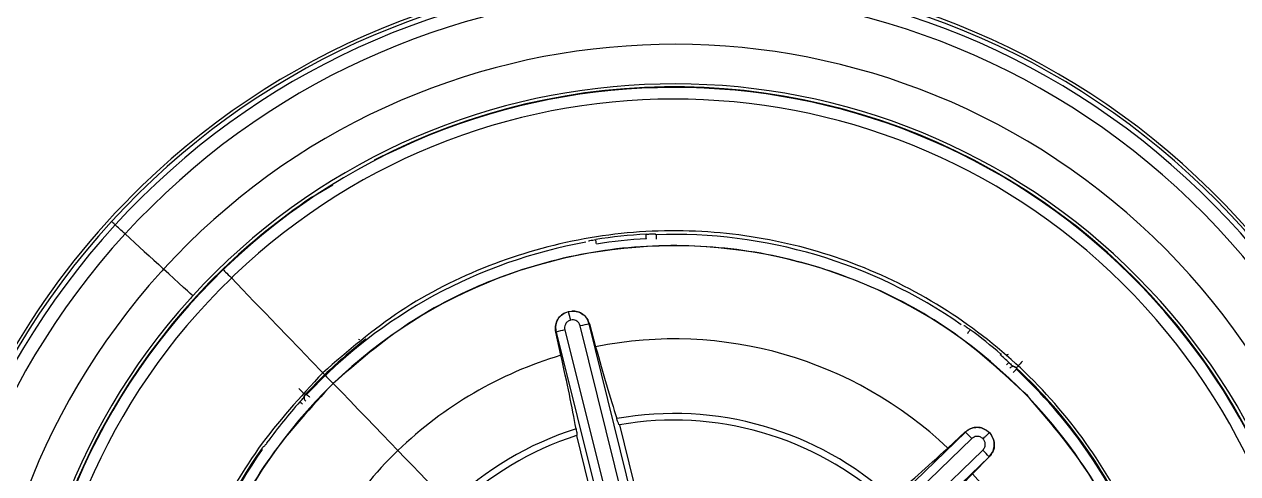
# Model space of a CAD drawing. Extents: x 832 to 912, y 781 to 934.
# Drawn here: x 862.732 to 864.317, y 856.467 to 857.054 of the extents above; entities that cross this region are included whole.
import ezdxf

# ---------------------------------------------------------------- set-up
doc = ezdxf.new("R2010")
doc.units = 0
doc.header["$MEASUREMENT"] = 0
doc.layers.add('1', color=4, linetype='Continuous')

# ---------------------------------------------------------------- blocks, each defined once
blk = doc.blocks.new('2026 SOVEREIGN HL')
at = {"layer": '1', "color": 3, "linetype": 'Continuous', "lineweight": 25}
for p, q in [((31.3787, 59.7336), (31.4061, 59.7499)), ((31.8271, 59.6857), (31.8285, 59.6845)), ((31.2625, 59.6396), (31.263, 59.6391)), ((31.7095, 59.5827), (31.7138, 59.5843)), ((31.7138, 59.5843), (31.7183, 59.5849)), ((31.8328, 59.1482), (31.7292, 59.5655)), ((31.7411, 59.5683), (31.7407, 59.5682)), ((31.8443, 59.1509), (31.7407, 59.5682)), ((31.7411, 59.5683), (31.7492, 59.5384)), ((31.4408, 59.5477), (31.4409, 59.5476)), ((31.4492, 59.5484), (31.4489, 59.5486)), ((31.6975, 59.5574), (31.6972, 59.5573)), ((31.704, 59.5272), (31.6972, 59.5573)), ((31.6975, 59.5574), (31.8019, 59.1403)), ((31.7089, 59.5605), (31.8133, 59.1433)), ((32.2787, 59.5289), (32.2786, 59.5288)), ((32.2867, 59.5275), (32.2868, 59.5276)), ((32.2985, 59.5108), (32.2986, 59.509)), ((32.313, 59.4745), (32.3128, 59.4743)), ((31.7802, 59.4364), (31.8402, 59.1957)), ((31.7844, 59.1819), (31.7245, 59.4225)), ((32.2321, 59.4268), (31.923, 59.1279)), ((32.2091, 59.4061), (32.2318, 59.4271)), ((32.2321, 59.4268), (32.2318, 59.4271)), ((32.26, 59.4291), (32.2634, 59.4262)), ((32.2634, 59.4262), (32.2663, 59.4226)), ((32.2404, 59.4185), (31.9313, 59.1196)), ((31.9453, 59.1051), (32.2549, 59.4035)), ((31.9533, 59.0965), (32.263, 59.3948)), ((32.2632, 59.3946), (32.2414, 59.3726)), ((32.2632, 59.3946), (32.263, 59.3948))]:
    blk.add_line(p, q, dxfattribs=at)
at = {"layer": '1', "color": 3, "linetype": 'Continuous', "lineweight": 25, "flags": 128}
for points in [[(31.1219, 59.6974), (31.1208, 59.6984), (31.1199, 59.6993), (31.119, 59.7001), (31.1183, 59.7007), (31.1178, 59.7012), (31.1174, 59.7016), (31.1172, 59.7018), (31.1171, 59.7019)], [(31.1349, 59.6856), (31.1329, 59.6874), (31.1311, 59.6891), (31.1293, 59.6907), (31.1276, 59.6922), (31.126, 59.6937), (31.1246, 59.695), (31.1232, 59.6963), (31.1219, 59.6974)], [(31.1349, 59.6856), (31.1411, 59.6799), (31.1473, 59.6742), (31.1535, 59.6685), (31.1598, 59.6628), (31.1661, 59.657), (31.1724, 59.6513), (31.1787, 59.6455), (31.1851, 59.6396)], [(31.7503, 59.6725), (31.7501, 59.6736), (31.7499, 59.6747), (31.7498, 59.6757), (31.7496, 59.6766), (31.7495, 59.6773), (31.7494, 59.6778), (31.7494, 59.6782), (31.7494, 59.6783)], [(31.8155, 59.6794), (31.8154, 59.6806), (31.8154, 59.6817), (31.8153, 59.6827), (31.8153, 59.6836), (31.8152, 59.6843), (31.8152, 59.6848), (31.8152, 59.6852), (31.8152, 59.6853)], [(31.8287, 59.6786), (31.8286, 59.6798), (31.8286, 59.6809), (31.8285, 59.6819), (31.8285, 59.6828), (31.8285, 59.6835), (31.8285, 59.684), (31.8285, 59.6844), (31.8285, 59.6845)], [(31.2231, 59.6048), (31.2223, 59.6055), (31.2199, 59.6077), (31.2161, 59.6112), (31.2111, 59.6158), (31.2051, 59.6212), (31.1986, 59.6273), (31.1917, 59.6335), (31.1851, 59.6396)], [(31.263, 59.6391), (31.2632, 59.6388), (31.2638, 59.6382), (31.2648, 59.6372), (31.2661, 59.6359), (31.2676, 59.6343), (31.2694, 59.6324), (31.2714, 59.6304), (31.2736, 59.6281)], [(31.2736, 59.6281), (31.2883, 59.6129), (31.3031, 59.5975), (31.318, 59.5821), (31.3329, 59.5667), (31.3479, 59.5512), (31.3629, 59.5356), (31.3779, 59.52), (31.393, 59.5044)], [(31.4396, 59.5484), (31.4397, 59.5483), (31.4408, 59.5477)], [(32.2348, 59.5558), (32.2355, 59.5567), (32.2362, 59.5576), (32.2367, 59.5584), (32.2373, 59.5592), (32.2377, 59.5598), (32.238, 59.5602), (32.2382, 59.5605), (32.2383, 59.5606)], [(32.2859, 59.5146), (32.2863, 59.5151), (32.2867, 59.5155), (32.2871, 59.516), (32.2875, 59.5165), (32.2879, 59.5169), (32.2883, 59.5173), (32.2886, 59.5176), (32.2889, 59.518)], [(32.288, 59.5282), (32.2879, 59.5282), (32.2868, 59.5276)], [(32.3065, 59.5195), (32.305, 59.5178), (32.3035, 59.5162), (32.3021, 59.5147), (32.3009, 59.5134), (32.2999, 59.5123), (32.2991, 59.5115), (32.2987, 59.511), (32.2985, 59.5108)], [(31.393, 59.5044), (31.3947, 59.5027), (31.3964, 59.5009), (31.398, 59.4992), (31.3997, 59.4974), (31.4014, 59.4957), (31.4031, 59.494), (31.4048, 59.4922), (31.4064, 59.4905)], [(32.2946, 59.5047), (32.2954, 59.5056), (32.2961, 59.5064), (32.2968, 59.5071), (32.2974, 59.5078), (32.2979, 59.5083), (32.2983, 59.5087), (32.2985, 59.5089), (32.2986, 59.509)], [(31.3615, 59.484), (31.3631, 59.4825), (31.3647, 59.481), (31.3662, 59.4796), (31.3675, 59.4784), (31.3686, 59.4774), (31.3694, 59.4766), (31.3699, 59.4762), (31.3701, 59.476)], [(31.491, 59.4029), (31.481, 59.4132), (31.4709, 59.4238), (31.4605, 59.4345), (31.4499, 59.4454), (31.4393, 59.4565), (31.4285, 59.4677), (31.4176, 59.4789), (31.4067, 59.4903)], [(31.3701, 59.476), (31.3711, 59.4761), (31.3719, 59.4761)], [(31.3762, 59.4721), (31.3754, 59.4729), (31.3746, 59.4736), (31.3738, 59.4743), (31.3732, 59.4749), (31.3727, 59.4754), (31.3722, 59.4758), (31.372, 59.476), (31.3719, 59.4761)], [(31.3663, 59.4634), (31.3659, 59.4638), (31.3654, 59.4642), (31.3649, 59.4646), (31.3645, 59.465), (31.3641, 59.4654), (31.3637, 59.4658), (31.3633, 59.4661), (31.363, 59.4664)], [(31.5586, 59.3329), (31.5516, 59.3402), (31.544, 59.3479), (31.5361, 59.3562), (31.5278, 59.3648), (31.5191, 59.3738), (31.51, 59.3832), (31.5006, 59.3929), (31.491, 59.4029)]]:
    blk.add_lwpolyline(points, dxfattribs=at)
at = {"layer": '1', "color": 3, "linetype": 'Continuous', "lineweight": 25}
for centre, radius, start, end in [((31.8517, 59.0292), 0.996, 47.5222, 137.5222), ((31.8517, 59.0292), 1, 313.9895, 133.9895), ((31.8517, 59.0292), 0.9895, 317.5222, 137.5222), ((31.8517, 59.0292), 0.972, 317.5222, 137.5222), ((31.8517, 59.0292), 0.9039, 317.8659, 137.5222), ((31.8517, 59.0292), 0.8523, 317.8659, 137.5222), ((31.8517, 59.0292), 0.8476, 313.9895, 133.6347), ((31.8517, 59.0292), 0.8484, 3.8814, 117.4976), ((31.8517, 59.0292), 0.8324, 313.9895, 133.6347), ((31.8517, 59.0292), 0.996, 317.5222, 47.5222), ((31.8517, 59.0292), 1, 133.9895, 313.9895), ((31.8517, 59.0292), 0.8484, 123.8814, 133.9895), ((31.8517, 59.0292), 0.996, 137.5222, 227.5222), ((31.8517, 59.0292), 0.9895, 137.5222, 317.5222), ((31.8517, 59.0292), 0.972, 137.5222, 317.5222), ((31.8517, 59.0292), 0.6557, 100.1174, 137.0336), ((31.8517, 59.0292), 0.6571, 93.1884, 98.9625), ((31.8517, 59.0292), 0.6512, 93.1884, 98.9625), ((31.8517, 59.0292), 0.6557, 55.1174, 92.0336), ((31.8517, 59.0292), 0.6408, 43.9895, 133.9895), ((31.8517, 59.0292), 0.8476, 133.6347, 133.9895), ((31.8517, 59.0292), 0.9039, 137.8659, 317.5222), ((31.8517, 59.0292), 0.8484, 133.9895, 237.4976), ((31.8517, 59.0292), 0.8476, 133.9895, 313.6347), ((31.8517, 59.0292), 0.8324, 133.9895, 313.6347), ((31.8517, 59.0292), 0.9039, 137.5222, 137.8659), ((31.8517, 59.0292), 0.8324, 133.6347, 133.9895), ((31.8517, 59.0292), 0.8523, 137.8659, 317.5222), ((31.8517, 59.0292), 0.8523, 137.5222, 137.8659), ((31.7777, 59.3816), 0.1902, 101.2078, 104.7622), ((31.8517, 59.0292), 0.6569, 127.7894, 137.1482), ((31.7526, 59.3744), 0.1911, 103.2198, 106.7561), ((31.8517, 59.0292), 0.5194, 46.5221, 101.3829), ((31.8517, 59.0292), 0.6571, 49.4893, 53.9625), ((31.8517, 59.0292), 0.5194, 106.5221, 133.9895), ((31.8517, 59.0292), 0.6557, 48.1884, 49.5261), ((32.2945, 59.5065), 0.00591, 47.1784, 141.0528), ((31.8517, 59.0292), 0.6569, 22.8416, 47.1482), ((31.8517, 59.0292), 0.6557, 22.968, 47.0336), ((31.8517, 59.0292), 0.6408, 133.9895, 223.9895), ((31.3745, 59.472), 0.00591, 137.1758, 231.0476), ((31.8517, 59.0292), 0.6408, 313.9895, 43.9895), ((31.8517, 59.0292), 0.6557, 138.1884, 143.9625), ((31.8517, 59.0292), 0.422, 47.6637, 100.2243), ((31.8517, 59.0292), 0.4134, 47.9306, 99.9599), ((31.8517, 59.0292), 0.4134, 107.9265, 159.9599), ((31.8517, 59.0292), 0.422, 107.6637, 133.9895), ((32.102, 59.2885), 0.1899, 43.2077, 46.7682), ((31.8517, 59.0292), 0.6569, 145.0028, 162.4656), ((31.8517, 59.0292), 0.6557, 145.1174, 162.3396), ((31.8517, 59.0292), 0.5194, 133.9895, 161.383), ((32.1203, 59.2699), 0.1896, 41.2059, 44.7715), ((31.8517, 59.0292), 0.5194, 346.5222, 41.3829)]:
    blk.add_arc(centre, radius, start, end, dxfattribs=at)
for points, knots in [([(31.283, 60.9921), (31.234, 60.9366), (31.1358, 60.8252), (30.9833, 60.6679), (30.8296, 60.5066), (30.7054, 60.3696), (30.6074, 60.2538), (30.5379, 60.1673), (30.4701, 60.0777), (30.4075, 59.989), (30.3468, 59.8965), (30.291, 59.8031), (30.2385, 59.7061), (30.2088, 59.6414), (30.1941, 59.6092)], [0, 0, 0, 0, 0.125218, 0.251365, 0.371976, 0.50367, 0.565082, 0.628993, 0.691575, 0.755286, 0.812762, 0.87914, 0.939858, 1, 1, 1, 1]), ([(30.1879, 59.5949), (30.2288, 59.6659), (30.3102, 59.8073), (30.464, 59.9977), (30.6354, 60.1686), (30.8237, 60.3167), (31.0255, 60.4408), (31.2384, 60.5394), (31.4599, 60.6114), (31.6874, 60.6557), (31.8991, 60.6696), (32.0917, 60.6605), (32.2637, 60.6347), (32.4334, 60.5924), (32.5418, 60.5493), (32.5961, 60.5277)], [0, 0, 0, 0, 0.087775, 0.174653, 0.260338, 0.344695, 0.427908, 0.51021, 0.59188, 0.673195, 0.754421, 0.815463, 0.876693, 0.938181, 1, 1, 1, 1]), ([(30.2269, 59.0284), (30.2273, 59.0574), (30.2281, 59.1087), (30.2333, 59.1755), (30.2389, 59.2271), (30.2463, 59.28), (30.2568, 59.3405), (30.2721, 59.4102), (30.293, 59.4885), (30.3238, 59.5836), (30.3665, 59.6896), (30.419, 59.7962), (30.4623, 59.8704), (30.4934, 59.9186), (30.5094, 59.9425), (30.5255, 59.9656), (30.5508, 60.0006), (30.5761, 60.0333), (30.6135, 60.0789), (30.6587, 60.1306), (30.7215, 60.1948), (30.7855, 60.253), (30.8438, 60.3009), (30.9018, 60.3447), (30.9527, 60.3795), (31.004, 60.4119), (31.0558, 60.4425), (31.1132, 60.473), (31.1679, 60.4993), (31.2116, 60.5185), (31.2623, 60.5393), (31.3196, 60.5605), (31.3964, 60.585), (31.4735, 60.6052), (31.5495, 60.621), (31.6213, 60.6328), (31.693, 60.6413), (31.7831, 60.6477), (31.8913, 60.6492), (32.0153, 60.641), (32.1346, 60.6235), (32.249, 60.5986), (32.36, 60.5658), (32.4694, 60.5251), (32.537, 60.493), (32.5708, 60.477)], [0, 0, 0, 0, 0.026373, 0.046717, 0.06103, 0.073645, 0.095304, 0.116961, 0.138617, 0.169057, 0.207913, 0.242555, 0.277198, 0.28608, 0.294803, 0.303369, 0.311776, 0.334076, 0.34097, 0.365538, 0.396533, 0.42273, 0.44429, 0.465182, 0.488901, 0.500432, 0.520436, 0.543623, 0.559641, 0.575658, 0.587113, 0.609528, 0.631234, 0.660523, 0.682027, 0.701883, 0.726842, 0.747667, 0.784121, 0.825321, 0.860712, 0.89376, 0.931925, 0.965961, 1, 1, 1, 1]), ([(32.5203, 60.376), (32.4621, 60.4025), (32.3457, 60.4553), (32.1602, 60.5057), (31.9705, 60.5341), (31.7786, 60.5377), (31.5878, 60.5166), (31.4012, 60.4716), (31.2217, 60.4037), (31.0522, 60.3136), (30.8957, 60.2023), (30.7546, 60.0722), (30.6309, 59.9254), (30.5269, 59.7641), (30.4445, 59.5907), (30.385, 59.4084), (30.347, 59.2199), (30.3422, 59.0922), (30.3398, 59.0284)], [0, 0, 0, 0, 0.062508, 0.125015, 0.187516, 0.250011, 0.312503, 0.375006, 0.437509, 0.500012, 0.562518, 0.625022, 0.687521, 0.750012, 0.812503, 0.875005, 0.937507, 1, 1, 1, 1]), ([(32.5708, 60.477), (32.6363, 60.4409), (32.7673, 60.3687), (32.9425, 60.2274), (33.0976, 60.0651), (33.2286, 59.8826), (33.3333, 59.6838), (33.409, 59.4725), (33.4571, 59.2526), (33.4631, 59.1031), (33.4661, 59.0284)], [0, 0, 0, 0, 0.125037, 0.250048, 0.375032, 0.5, 0.624968, 0.749952, 0.874964, 1, 1, 1, 1]), ([(33.3532, 59.0284), (33.3504, 59.0979), (33.3448, 59.2369), (33.3001, 59.4415), (33.2296, 59.6381), (33.1323, 59.823), (33.0103, 59.9927), (32.8658, 60.1435), (32.703, 60.2751), (32.5812, 60.3424), (32.5203, 60.376)], [0, 0, 0, 0, 0.125014, 0.250055, 0.375042, 0.500029, 0.624989, 0.749974, 0.874979, 1, 1, 1, 1]), ([(32.3104, 58.554), (32.3398, 58.5858), (32.3986, 58.6494), (32.4611, 58.7643), (32.5014, 58.888), (32.5163, 59.0175), (32.5059, 59.1474), (32.4702, 59.2727), (32.4109, 59.3887), (32.33, 59.4909), (32.2307, 59.5753), (32.1169, 59.6388), (31.9929, 59.6788), (31.8635, 59.6938), (31.7335, 59.6834), (31.6084, 59.6475), (31.4914, 59.5892), (31.4258, 59.5327), (31.393, 59.5044)], [0, 0, 0, 0, 0.0625, 0.125, 0.1875, 0.25, 0.3125, 0.375, 0.4375, 0.5, 0.5625, 0.625, 0.6875, 0.75, 0.8125, 0.875, 0.9375, 1, 1, 1, 1]), ([(31.7397, 59.6766), (31.7403, 59.6767), (31.7418, 59.677), (31.7453, 59.6777), (31.748, 59.6781), (31.7494, 59.6783)], [0, 0, 0, 0, 0.302153, 0.656201, 1, 1, 1, 1]), ([(31.8152, 59.6853), (31.8168, 59.6854), (31.8202, 59.6856), (31.8237, 59.6857), (31.8248, 59.6857), (31.825, 59.6857)], [0, 0, 0, 0, 0.428594, 0.875223, 1, 1, 1, 1]), ([(31.825, 59.6857), (31.8255, 59.6857), (31.8268, 59.6857), (31.827, 59.6857), (31.8271, 59.6857)], [0, 0, 0, 0, 0.403178, 1, 1, 1, 1]), ([(32.313, 59.4745), (32.2821, 59.503), (32.2204, 59.5601), (32.1089, 59.6207), (31.9888, 59.6598), (31.8631, 59.6743), (31.737, 59.6643), (31.6155, 59.6294), (31.502, 59.5728), (31.4383, 59.5179), (31.4064, 59.4905)], [0, 0, 0, 0, 0.125001, 0.25, 0.375, 0.500001, 0.625, 0.75, 0.875, 1, 1, 1, 1]), ([(31.6972, 59.5573), (31.6969, 59.5599), (31.6962, 59.565), (31.6986, 59.5725), (31.703, 59.5789), (31.7074, 59.5815), (31.7095, 59.5827)], [0, 0, 0, 0, 0.259514, 0.513549, 0.76081, 1, 1, 1, 1]), ([(31.7095, 59.5827), (31.7073, 59.5814), (31.703, 59.5788), (31.6987, 59.5724), (31.6964, 59.565), (31.6972, 59.5599), (31.6975, 59.5574)], [0, 0, 0, 0, 0.2500424, 0.5000486, 0.7500652, 1, 1, 1, 1]), ([(31.7166, 59.573), (31.7164, 59.574), (31.7158, 59.5762), (31.7151, 59.579), (31.7145, 59.5812), (31.7142, 59.5828), (31.7139, 59.5839), (31.7138, 59.5841), (31.7138, 59.5843)], [0, 0, 0, 0, 0.164199, 0.391984, 0.529778, 0.680071, 0.838661, 1, 1, 1, 1]), ([(31.7407, 59.5682), (31.7399, 59.5706), (31.7382, 59.5754), (31.7327, 59.5809), (31.7259, 59.5845), (31.7208, 59.5848), (31.7183, 59.5849)], [0, 0, 0, 0, 0.249952, 0.499952, 0.749963, 1, 1, 1, 1]), ([(31.7183, 59.5849), (31.7208, 59.5848), (31.726, 59.5845), (31.7328, 59.5809), (31.7384, 59.5755), (31.7402, 59.5707), (31.7411, 59.5683)], [0, 0, 0, 0, 0.243212, 0.488262, 0.739092, 1, 1, 1, 1]), ([(31.7166, 59.573), (31.7151, 59.5725), (31.7123, 59.5714), (31.7096, 59.5679), (31.7084, 59.564), (31.7088, 59.5617), (31.7089, 59.5605)], [0, 0, 0, 0, 0.2808991, 0.5602867, 0.7805838, 1, 1, 1, 1]), ([(31.7292, 59.5655), (31.7287, 59.567), (31.7275, 59.5699), (31.724, 59.5725), (31.7202, 59.5736), (31.7178, 59.5732), (31.7166, 59.573)], [0, 0, 0, 0, 0.282464, 0.561917, 0.778105, 1, 1, 1, 1]), ([(32.2302, 59.5663), (32.2305, 59.5661), (32.2313, 59.5656), (32.2331, 59.5643), (32.2355, 59.5626), (32.2373, 59.5613), (32.2383, 59.5606)], [0, 0, 0, 0, 0.173977, 0.422238, 0.697254, 1, 1, 1, 1]), ([(31.7492, 59.5384), (31.7541, 59.5211), (31.7641, 59.4856), (31.7725, 59.4584), (31.7768, 59.4445)], [0, 0, 0, 0, 0.487205, 1, 1, 1, 1]), ([(31.7237, 59.4313), (31.721, 59.4456), (31.7157, 59.4735), (31.7078, 59.5096), (31.704, 59.5272)], [0, 0, 0, 0, 0.512278, 1, 1, 1, 1]), ([(32.2786, 59.5288), (32.2785, 59.5288), (32.2783, 59.5287), (32.2776, 59.5282), (32.2774, 59.528)], [0, 0, 0, 0, 0.594321, 1, 1, 1, 1]), ([(32.2881, 59.5283), (32.2879, 59.5282), (32.2874, 59.5278), (32.2867, 59.5275), (32.2863, 59.5274)], [0, 0, 0, 0, 0.305599, 1, 1, 1, 1]), ([(32.2889, 59.518), (32.2895, 59.5173), (32.291, 59.5158), (32.293, 59.514), (32.2946, 59.5129), (32.2954, 59.5125), (32.2962, 59.5122), (32.2972, 59.5118), (32.298, 59.5112), (32.2985, 59.5108)], [0, 0, 0, 0, 0.187167, 0.440854, 0.64585, 0.755677, 0.805012, 0.860456, 1, 1, 1, 1]), ([(31.393, 59.5044), (31.3636, 59.4726), (31.3048, 59.409), (31.2424, 59.2942), (31.2021, 59.1704), (31.1871, 59.0409), (31.1976, 58.9111), (31.2332, 58.7857), (31.2926, 58.6697), (31.3735, 58.5675), (31.4727, 58.4831), (31.5865, 58.4197), (31.7106, 58.3796), (31.84, 58.3646), (31.9699, 58.375), (32.095, 58.4109), (32.212, 58.4693), (32.2776, 58.5258), (32.3104, 58.554)], [0, 0, 0, 0, 0.0625, 0.125, 0.1875, 0.25, 0.3125, 0.375, 0.4375, 0.5, 0.5625, 0.625, 0.6875, 0.75, 0.8125, 0.875, 0.9375, 1, 1, 1, 1]), ([(32.2985, 59.5108), (32.2985, 59.5108), (32.2985, 59.5108), (32.2985, 59.5108), (32.2985, 59.5108)], [0, 0, 0, 0, 0.558545, 1, 1, 1, 1]), ([(31.4064, 59.4905), (31.3779, 59.4596), (31.3209, 59.3979), (31.2602, 59.2864), (31.2211, 59.1663), (31.2066, 59.0406), (31.2167, 58.9145), (31.2515, 58.7931), (31.3082, 58.6795), (31.363, 58.6158), (31.3905, 58.584)], [0, 0, 0, 0, 0.125001, 0.25, 0.375, 0.5, 0.625, 0.749999, 0.874999, 1, 1, 1, 1]), ([(31.363, 59.4664), (31.3636, 59.467), (31.3651, 59.4685), (31.367, 59.4705), (31.368, 59.4721), (31.3685, 59.4729), (31.3687, 59.4737), (31.3691, 59.4747), (31.3697, 59.4755), (31.3701, 59.476)], [0, 0, 0, 0, 0.1872016, 0.4408249, 0.645843, 0.7557177, 0.8050258, 0.8605049, 1, 1, 1, 1]), ([(31.3701, 59.476), (31.3701, 59.476), (31.3701, 59.476), (31.3701, 59.476), (31.3701, 59.476)], [0, 0, 0, 0, 0.558568, 1, 1, 1, 1]), ([(32.297, 58.568), (32.3255, 58.5988), (32.3826, 58.6605), (32.4432, 58.772), (32.4823, 58.8921), (32.4968, 59.0178), (32.4868, 59.144), (32.4519, 59.2654), (32.3953, 59.379), (32.3404, 59.4426), (32.313, 59.4745)], [0, 0, 0, 0, 0.125, 0.25, 0.375001, 0.5, 0.625, 0.75, 0.875, 1, 1, 1, 1]), ([(31.7802, 59.4364), (31.7798, 59.4367), (31.7791, 59.4374), (31.7776, 59.4421), (31.7768, 59.4445)], [0, 0, 0, 0, 0.499962, 1, 1, 1, 1]), ([(31.7237, 59.4313), (31.7241, 59.4289), (31.725, 59.4239), (31.7247, 59.423), (31.7245, 59.4225)], [0, 0, 0, 0, 0.5, 1, 1, 1, 1]), ([(32.2318, 59.4271), (32.2339, 59.4287), (32.2379, 59.4318), (32.2456, 59.4335), (32.2533, 59.4329), (32.2578, 59.4304), (32.26, 59.4291)], [0, 0, 0, 0, 0.259493, 0.513513, 0.760806, 1, 1, 1, 1]), ([(32.26, 59.4291), (32.2578, 59.4304), (32.2533, 59.4328), (32.2456, 59.4334), (32.238, 59.4316), (32.2341, 59.4284), (32.2321, 59.4268)], [0, 0, 0, 0, 0.250045, 0.50006, 0.750046, 1, 1, 1, 1]), ([(32.2551, 59.4182), (32.2539, 59.4191), (32.2515, 59.4211), (32.2471, 59.4216), (32.2432, 59.4207), (32.2413, 59.4192), (32.2404, 59.4185)], [0, 0, 0, 0, 0.280882, 0.560263, 0.780546, 1, 1, 1, 1]), ([(32.2551, 59.4182), (32.2558, 59.4188), (32.2574, 59.4204), (32.2595, 59.4224), (32.2612, 59.424), (32.2623, 59.4251), (32.2632, 59.4259), (32.2633, 59.4261), (32.2634, 59.4262)], [0, 0, 0, 0, 0.1641775, 0.3920034, 0.5297474, 0.6800511, 0.8386488, 1, 1, 1, 1]), ([(32.263, 59.3948), (32.2646, 59.3968), (32.2679, 59.4006), (32.27, 59.4081), (32.2697, 59.4158), (32.2674, 59.4204), (32.2663, 59.4226)], [0, 0, 0, 0, 0.24997, 0.499964, 0.749969, 1, 1, 1, 1]), ([(32.2663, 59.4226), (32.2674, 59.4204), (32.2697, 59.4158), (32.2701, 59.4081), (32.2681, 59.4005), (32.2649, 59.3966), (32.2632, 59.3946)], [0, 0, 0, 0, 0.2432128, 0.4882589, 0.7390813, 1, 1, 1, 1]), ([(31.3136, 59.406), (31.314, 59.4064), (31.3146, 59.4072), (31.3159, 59.408), (31.3167, 59.4087), (31.3177, 59.4097), (31.3188, 59.4111), (31.32, 59.4128), (31.3209, 59.4142), (31.3215, 59.415)], [0, 0, 0, 0, 0.12154, 0.21096, 0.316331, 0.528483, 0.667111, 0.790633, 1, 1, 1, 1]), ([(32.1359, 59.3412), (32.147, 59.3507), (32.1685, 59.3692), (32.1958, 59.394), (32.2091, 59.4061)], [0, 0, 0, 0, 0.512282, 1, 1, 1, 1]), ([(32.2549, 59.4035), (32.2559, 59.4047), (32.2578, 59.4071), (32.2583, 59.4115), (32.2574, 59.4153), (32.2559, 59.4172), (32.2551, 59.4182)], [0, 0, 0, 0, 0.282432, 0.561937, 0.778068, 1, 1, 1, 1]), ([(32.2414, 59.3726), (32.2289, 59.3597), (32.2031, 59.3333), (32.1838, 59.3125), (32.1739, 59.3018)], [0, 0, 0, 0, 0.487205, 1, 1, 1, 1])]:
    blk.add_open_spline(points, degree=3, knots=knots, dxfattribs=at)

msp = doc.modelspace()

# ---------------------------------------------------------------- block references
at = {"layer": '1'}
msp.add_blockref('2026 SOVEREIGN HL', (831.7292, 797.0948), dxfattribs=at)

doc.saveas('drawing.dxf')
